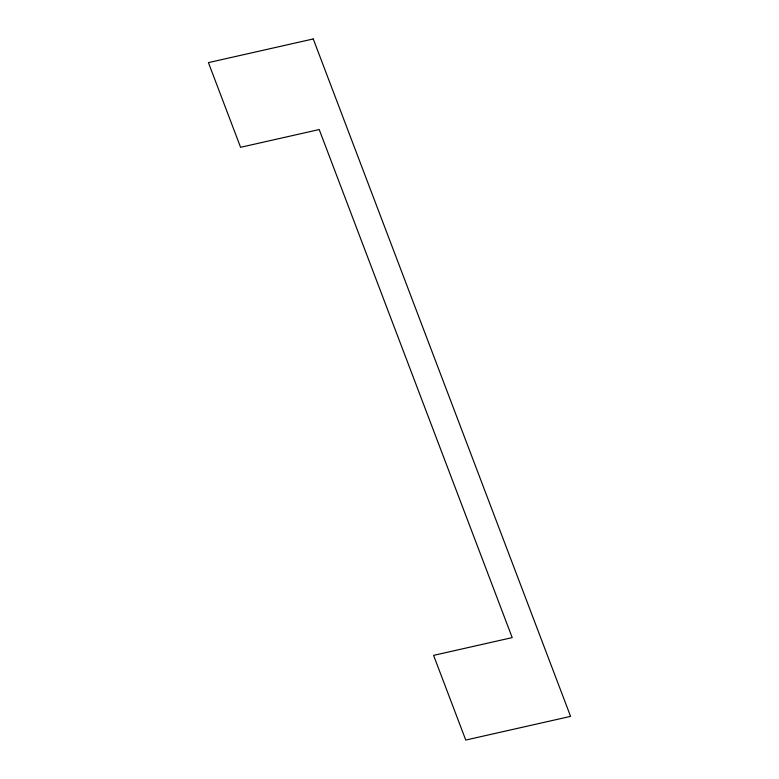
<?xml version="1.0" encoding="UTF-8"?>
<svg xmlns="http://www.w3.org/2000/svg" width="779" height="779" viewBox="0 0 779 779"><rect width="100%" height="100%" fill="white"/><g stroke="black" fill="none" stroke-linecap="round" stroke-linejoin="round"><path stroke-width="1.17" d="M313.246 38.95L208.421 62.622L240.584 147.299L319.205 129.548L512.202 637.611L433.582 655.373L465.754 740.05L570.579 716.378L313.246 38.95"/></g></svg>
